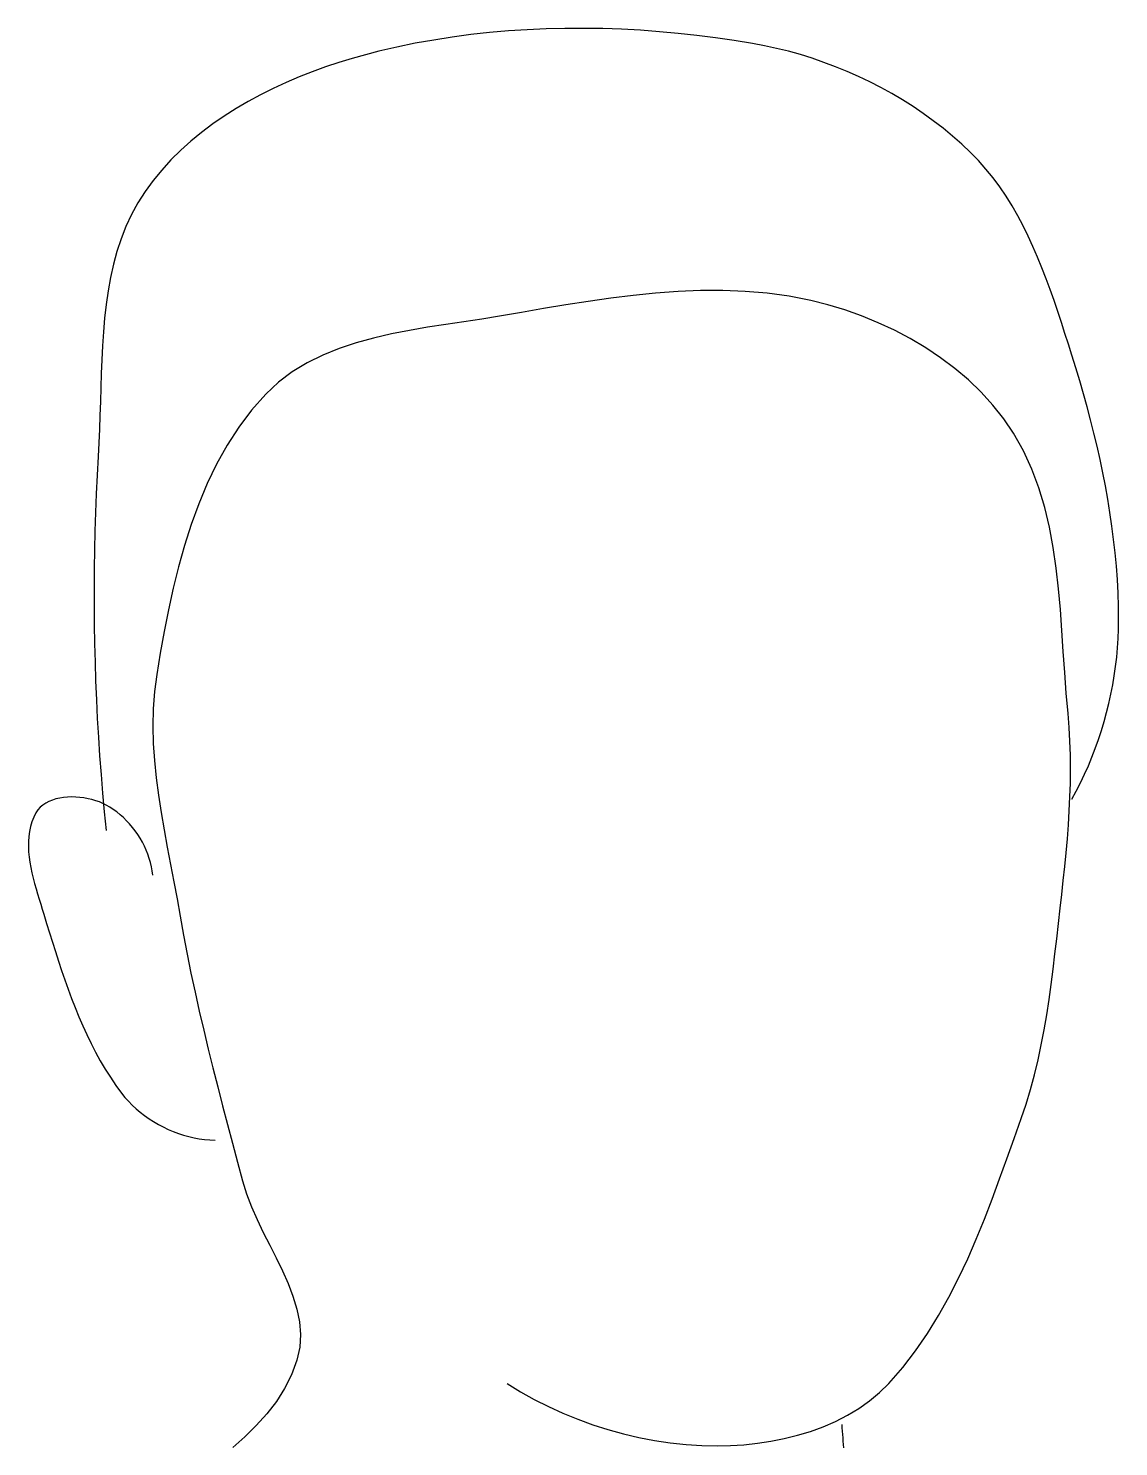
# Model space of a CAD drawing. Header units: inches. Extents: x 21 to 132, y 19 to 196.
# Drawn here: x 78.1192 to 78.329, y 49.0712 to 49.3442 of the extents above; entities that cross this region are included whole.
import ezdxf

# ---------------------------------------------------------------- set-up
doc = ezdxf.new("R2010")
doc.units = ezdxf.units.IN
doc.header["$MEASUREMENT"] = 0
doc.layers.add('fur', color=253, linetype='Continuous')

# ---------------------------------------------------------------- blocks, each defined once
blk = doc.blocks.new('dp5')
at = {"layer": 'fur', "linetype": 'Continuous'}
for p, q in [((1049.5839, 1661.5041), (1047.1249, 1661.1217)), ((1052.0544, 1661.8304), (1049.5839, 1661.5041)), ((1054.5342, 1662.1016), (1052.0544, 1661.8304)), ((1057.022, 1662.3187), (1054.5342, 1662.1016)), ((1059.5165, 1662.4827), (1057.022, 1662.3187)), ((1062.0157, 1662.5943), (1059.5165, 1662.4827)), ((1064.5182, 1662.6548), (1062.0157, 1662.5943)), ((1067.0226, 1662.6651), (1064.5182, 1662.6548)), ((1069.5271, 1662.6261), (1067.0226, 1662.6651)), ((1072.0302, 1662.5391), (1069.5271, 1662.6261)), ((1074.5303, 1662.4046), (1072.0302, 1662.5391)), ((1077.0259, 1662.2238), (1074.5303, 1662.4046)), ((1079.5154, 1661.9978), (1077.0259, 1662.2238)), ((1081.9972, 1661.7275), (1079.5154, 1661.9978)), ((1084.4698, 1661.4137), (1081.9972, 1661.7275)), ((1086.9313, 1661.0576), (1084.4698, 1661.4137)), ((1039.8304, 1659.6279), (1038.0713, 1659.178)), ((1042.2466, 1660.1845), (1039.8304, 1659.6279)), ((1044.6785, 1660.6821), (1042.2466, 1660.1845)), ((1047.1249, 1661.1217), (1044.6785, 1660.6821)), ((1089.3808, 1660.6603), (1086.9313, 1661.0576)), ((1090.9728, 1660.3632), (1089.3808, 1660.6603)), ((1092.562, 1660.0173), (1090.9728, 1660.3632)), ((1094.1463, 1659.6234), (1092.562, 1660.0173)), ((1095.7238, 1659.1819), (1094.1463, 1659.6234)), ((1032.7759, 1657.5516), (1031.0206, 1656.9146)), ((1034.5393, 1658.1407), (1032.7759, 1657.5516)), ((1036.306, 1658.6825), (1034.5393, 1658.1407)), ((1038.0713, 1659.178), (1036.306, 1658.6825)), ((1097.2922, 1658.6936), (1095.7238, 1659.1819)), ((1098.8492, 1658.1592), (1097.2922, 1658.6936)), ((1100.3931, 1657.5795), (1098.8492, 1658.1592)), ((1101.9213, 1656.9548), (1100.3931, 1657.5795)), ((1029.278, 1656.2287), (1027.5529, 1655.4932)), ((1031.0206, 1656.9146), (1029.278, 1656.2287)), ((1103.4321, 1656.2863), (1101.9213, 1656.9548)), ((1104.9232, 1655.574), (1103.4321, 1656.2863)), ((1024.1739, 1653.8698), (1022.5295, 1652.9806)), ((1025.8499, 1654.7071), (1024.1739, 1653.8698)), ((1027.5529, 1655.4932), (1025.8499, 1654.7071)), ((1106.3924, 1654.819), (1104.9232, 1655.574)), ((1107.8378, 1654.0217), (1106.3924, 1654.819)), ((1109.2571, 1653.1832), (1107.8378, 1654.0217)), ((1020.9213, 1652.0383), (1019.3541, 1651.0427)), ((1022.5295, 1652.9806), (1020.9213, 1652.0383)), ((1110.6482, 1652.3038), (1109.2571, 1653.1832)), ((1112.009, 1651.3844), (1110.6482, 1652.3038)), ((1019.3541, 1651.0427), (1017.8329, 1649.9923)), ((1113.3376, 1650.4254), (1112.009, 1651.3844)), ((1114.6315, 1649.4275), (1113.3376, 1650.4254)), ((1016.3621, 1648.8866), (1014.9464, 1647.725)), ((1017.8329, 1649.9923), (1016.3621, 1648.8866)), ((1115.8889, 1648.3916), (1114.6315, 1649.4275)), ((1117.1073, 1647.3183), (1115.8889, 1648.3916)), ((1013.5906, 1646.5064), (1012.2996, 1645.23)), ((1014.9464, 1647.725), (1013.5906, 1646.5064)), ((1118.2852, 1646.208), (1117.1073, 1647.3183)), ((1012.2996, 1645.23), (1011.0779, 1643.895)), ((1119.3302, 1645.1357), (1118.2852, 1646.208)), ((1120.3192, 1644.0167), (1119.3302, 1645.1357)), ((1009.9302, 1642.501), (1008.8615, 1641.0465)), ((1011.0779, 1643.895), (1009.9302, 1642.501)), ((1121.255, 1642.8537), (1120.3192, 1644.0167)), ((1122.1402, 1641.6499), (1121.255, 1642.8537)), ((1008.8615, 1641.0465), (1007.9062, 1639.5542)), ((1122.9779, 1640.4084), (1122.1402, 1641.6499)), ((1007.9062, 1639.5542), (1007.0643, 1638.0105)), ((1123.7705, 1639.1326), (1122.9779, 1640.4084)), ((1124.5211, 1637.8251), (1123.7705, 1639.1326)), ((1007.0643, 1638.0105), (1006.3281, 1636.4191)), ((1125.2322, 1636.4894), (1124.5211, 1637.8251)), ((1006.3281, 1636.4191), (1005.6899, 1634.7839)), ((1125.9068, 1635.1281), (1125.2322, 1636.4894)), ((1126.5476, 1633.7448), (1125.9068, 1635.1281)), ((1005.1424, 1633.1093), (1004.678, 1631.399)), ((1005.6899, 1634.7839), (1005.1424, 1633.1093)), ((1127.1572, 1632.3424), (1126.5476, 1633.7448)), ((1004.678, 1631.399), (1004.2892, 1629.657)), ((1127.7387, 1630.9237), (1127.1572, 1632.3424)), ((1004.2892, 1629.657), (1003.9681, 1627.8875)), ((1128.2945, 1629.4922), (1127.7387, 1630.9237)), ((1128.8278, 1628.0509), (1128.2945, 1629.4922)), ((1003.9681, 1627.8875), (1003.7075, 1626.0943)), ((1076.5314, 1627.5806), (1073.5543, 1627.2818)), ((1079.5062, 1627.7972), (1076.5314, 1627.5806)), ((1082.4756, 1627.9175), (1079.5062, 1627.7972)), ((1085.4361, 1627.9282), (1082.4756, 1627.9175)), ((1088.3844, 1627.8147), (1085.4361, 1627.9282)), ((1091.3173, 1627.5639), (1088.3844, 1627.8147)), ((1094.2312, 1627.1617), (1091.3173, 1627.5639)), ((1129.341, 1626.6027), (1128.8278, 1628.0509)), ((1003.7075, 1626.0943), (1003.4999, 1624.2814)), ((1064.6428, 1626.0283), (1061.6902, 1625.5377)), ((1067.6067, 1626.4916), (1064.6428, 1626.0283)), ((1070.5783, 1626.914), (1067.6067, 1626.4916)), ((1073.5543, 1627.2818), (1070.5783, 1626.914)), ((1097.1231, 1626.5944), (1094.2312, 1627.1617)), ((1099.3599, 1626.0298), (1097.1231, 1626.5944)), ((1101.5953, 1625.3526), (1099.3599, 1626.0298)), ((1129.8371, 1625.1509), (1129.341, 1626.6027)), ((1003.4999, 1624.2814), (1003.3374, 1622.4529)), ((1051.1335, 1623.7916), (1048.7321, 1623.4323)), ((1053.505, 1624.1513), (1051.1335, 1623.7916)), ((1055.8312, 1624.5298), (1053.505, 1624.1513)), ((1058.7518, 1625.0336), (1055.8312, 1624.5298)), ((1061.6902, 1625.5377), (1058.7518, 1625.0336)), ((1103.8174, 1624.5643), (1101.5953, 1625.3526)), ((1106.0141, 1623.6665), (1103.8174, 1624.5643)), ((1130.3187, 1623.6983), (1129.8371, 1625.1509)), ((1130.7888, 1622.2484), (1130.3187, 1623.6983)), ((1003.3374, 1622.4529), (1003.2127, 1620.6125)), ((1041.5078, 1622.1708), (1039.1453, 1621.6275)), ((1043.9037, 1622.6404), (1041.5078, 1622.1708)), ((1046.3171, 1623.0547), (1043.9037, 1622.6404)), ((1048.7321, 1623.4323), (1046.3171, 1623.0547)), ((1108.1736, 1622.6612), (1106.0141, 1623.6665)), ((1110.2839, 1621.5498), (1108.1736, 1622.6612)), ((1131.2499, 1620.804), (1130.7888, 1622.2484)), ((1003.2127, 1620.6125), (1003.1181, 1618.7645)), ((1034.5832, 1620.2457), (1032.415, 1619.3704)), ((1036.8319, 1620.9922), (1034.5832, 1620.2457)), ((1039.1453, 1621.6275), (1036.8319, 1620.9922)), ((1112.3331, 1620.3343), (1110.2839, 1621.5498)), ((1114.3092, 1619.0161), (1112.3331, 1620.3343)), ((1131.705, 1619.3683), (1131.2499, 1620.804)), ((1003.1181, 1618.7645), (1003.0464, 1616.9128)), ((1030.3431, 1618.3473), (1028.3831, 1617.158)), ((1032.415, 1619.3704), (1030.3431, 1618.3473)), ((1116.2003, 1617.5968), (1114.3092, 1619.0161)), ((1132.2354, 1617.6653), (1131.705, 1619.3683)), ((1003.0464, 1616.9128), (1002.9896, 1615.0616)), ((1028.3831, 1617.158), (1026.5509, 1615.784)), ((1117.9944, 1616.0784), (1116.2003, 1617.5968)), ((1132.7499, 1615.9541), (1132.2354, 1617.6653)), ((1002.9896, 1615.0616), (1002.9403, 1613.2144)), ((1026.5509, 1615.784), (1024.8622, 1614.2068)), ((1119.6797, 1614.4621), (1117.9944, 1616.0784)), ((1121.2442, 1612.7501), (1119.6797, 1614.4621)), ((1133.2473, 1614.2354), (1132.7499, 1615.9541)), ((1002.9403, 1613.2144), (1002.891, 1611.3754)), ((1024.8622, 1614.2068), (1022.9846, 1612.0768)), ((1122.6759, 1610.9439), (1121.2442, 1612.7501)), ((1133.7264, 1612.5094), (1133.2473, 1614.2354)), ((1134.1858, 1610.7768), (1133.7264, 1612.5094)), ((1002.891, 1611.3754), (1002.8342, 1609.5488)), ((1022.9846, 1612.0768), (1021.2819, 1609.8122)), ((1123.9628, 1609.0453), (1122.6759, 1610.9439)), ((1134.6245, 1609.0376), (1134.1858, 1610.7768)), ((1002.8342, 1609.5488), (1002.7622, 1607.7385)), ((1021.2819, 1609.8122), (1019.7427, 1607.4265)), ((1125.2831, 1606.7027), (1123.9628, 1609.0453)), ((1135.0412, 1607.2928), (1134.6245, 1609.0376)), ((1002.7622, 1607.7385), (1002.6676, 1605.9485)), ((1019.7427, 1607.4265), (1018.356, 1604.9332)), ((1135.4346, 1605.5425), (1135.0412, 1607.2928)), ((1002.6676, 1605.9485), (1002.527, 1603.474)), ((1018.356, 1604.9332), (1017.1105, 1602.3456)), ((1126.3986, 1604.2726), (1125.2831, 1606.7027)), ((1135.8036, 1603.7872), (1135.4346, 1605.5425)), ((1002.527, 1603.474), (1002.4065, 1600.9977)), ((1127.3296, 1601.7651), (1126.3986, 1604.2726)), ((1136.1467, 1602.027), (1135.8036, 1603.7872)), ((1017.1105, 1602.3456), (1015.995, 1599.6774)), ((1128.0964, 1599.1898), (1127.3296, 1601.7651)), ((1136.4632, 1600.263), (1136.1467, 1602.027)), ((1002.4065, 1600.9977), (1002.3064, 1598.5198)), ((1015.995, 1599.6774), (1014.9983, 1596.942)), ((1136.7514, 1598.495), (1136.4632, 1600.263)), ((1002.3064, 1598.5198), (1002.2265, 1596.0406)), ((1128.7192, 1596.5567), (1128.0964, 1599.1898)), ((1137.0104, 1596.7238), (1136.7514, 1598.495)), ((1002.2265, 1596.0406), (1002.1669, 1593.5606)), ((1014.9983, 1596.942), (1014.1094, 1594.1528)), ((1129.2183, 1593.8755), (1128.7192, 1596.5567)), ((1137.2388, 1594.9499), (1137.0104, 1596.7238)), ((1014.1094, 1594.1528), (1013.3169, 1591.3235)), ((1129.614, 1591.1562), (1129.2183, 1593.8755)), ((1137.4353, 1593.1735), (1137.2388, 1594.9499)), ((1002.1669, 1593.5606), (1002.1275, 1591.0794)), ((1137.5989, 1591.3949), (1137.4353, 1593.1735)), ((1002.1275, 1591.0794), (1002.1084, 1588.5979)), ((1013.3169, 1591.3235), (1012.6097, 1588.4672)), ((1129.9265, 1588.4089), (1129.614, 1591.1562)), ((1137.7282, 1589.6151), (1137.5989, 1591.3949)), ((1002.1084, 1588.5979), (1002.1095, 1586.116)), ((1012.6097, 1588.4672), (1011.9766, 1585.5977)), ((1130.1761, 1585.6428), (1129.9265, 1588.4089)), ((1137.8222, 1587.8339), (1137.7282, 1589.6151)), ((1002.1095, 1586.116), (1002.1309, 1583.6341)), ((1137.8794, 1586.0522), (1137.8222, 1587.8339)), ((1011.9766, 1585.5977), (1011.4065, 1582.7282)), ((1130.383, 1582.8686), (1130.1761, 1585.6428)), ((1137.8988, 1584.2701), (1137.8794, 1586.0522)), ((1137.8824, 1583.0414), (1137.8988, 1584.2701)), ((1002.1309, 1583.6341), (1002.1725, 1581.1521)), ((1011.4065, 1582.7282), (1010.8881, 1579.8727)), ((1130.5675, 1580.0952), (1130.383, 1582.8686)), ((1137.8332, 1581.8105), (1137.8824, 1583.0414)), ((1002.1725, 1581.1521), (1002.2343, 1578.6708)), ((1137.6382, 1579.3452), (1137.7518, 1580.578)), ((1137.7518, 1580.578), (1137.8332, 1581.8105)), ((1002.2343, 1578.6708), (1002.3164, 1576.1901)), ((1010.8881, 1579.8727), (1010.41, 1577.0441)), ((1130.7498, 1577.3333), (1130.5675, 1580.0952)), ((1137.4929, 1578.1134), (1137.6382, 1579.3452)), ((1010.41, 1577.0441), (1010.1089, 1574.7737)), ((1130.9502, 1574.5927), (1130.7498, 1577.3333)), ((1137.1082, 1575.6569), (1137.316, 1576.8836)), ((1137.316, 1576.8836), (1137.4929, 1578.1134)), ((1002.3164, 1576.1901), (1002.4186, 1573.7102)), ((1136.8693, 1574.4347), (1137.1082, 1575.6569)), ((1002.4186, 1573.7102), (1002.541, 1571.2317)), ((1010.1089, 1574.7737), (1009.941, 1572.496)), ((1131.1889, 1571.8826), (1130.9502, 1574.5927)), ((1136.3002, 1572.0079), (1136.5999, 1573.2179)), ((1136.5999, 1573.2179), (1136.8693, 1574.4347)), ((1002.541, 1571.2317), (1002.6837, 1568.7542)), ((1009.941, 1572.496), (1009.8931, 1570.2121)), ((1131.3437, 1570.0448), (1131.1889, 1571.8826)), ((1135.9706, 1570.8056), (1136.3002, 1572.0079)), ((1009.8931, 1570.2121), (1009.9519, 1567.9235)), ((1131.449, 1568.2039), (1131.3437, 1570.0448)), ((1135.2226, 1568.4291), (1135.6113, 1569.6122)), ((1135.6113, 1569.6122), (1135.9706, 1570.8056)), ((1002.6837, 1568.7542), (1002.8466, 1566.2787)), ((1009.9519, 1567.9235), (1010.1043, 1565.6309)), ((1131.5083, 1566.3607), (1131.449, 1568.2039)), ((1134.8048, 1567.2572), (1135.2226, 1568.4291)), ((1002.8466, 1566.2787), (1003.0296, 1563.8051)), ((1010.1043, 1565.6309), (1010.3369, 1563.3361)), ((1131.5255, 1564.5153), (1131.5083, 1566.3607)), ((1133.8835, 1564.952), (1134.3584, 1566.0978)), ((1134.3584, 1566.0978), (1134.8048, 1567.2572)), ((1003.0296, 1563.8051), (1003.2328, 1561.3335)), ((1131.504, 1562.6685), (1131.5255, 1564.5153)), ((1132.8493, 1562.7055), (1133.3802, 1563.8207)), ((1133.3802, 1563.8207), (1133.8835, 1564.952)), ((1010.3369, 1563.3361), (1010.6367, 1561.0402)), ((1131.4472, 1560.8208), (1131.504, 1562.6685)), ((1132.2908, 1561.6073), (1132.8493, 1562.7055)), ((995.7052, 1560.0079), (995.31867, 1559.7472)), ((996.12669, 1560.2296), (995.7052, 1560.0079)), ((996.57836, 1560.4139), (996.12669, 1560.2296)), ((997.05603, 1560.5621), (996.57836, 1560.4139)), ((997.55562, 1560.6751), (997.05603, 1560.5621)), ((998.07286, 1560.7546), (997.55562, 1560.6751)), ((998.60341, 1560.8012), (998.07286, 1560.7546)), ((999.14286, 1560.8168), (998.60341, 1560.8012)), ((999.68728, 1560.8023), (999.14286, 1560.8168)), ((1000.2319, 1560.7588), (999.68728, 1560.8023)), ((1000.7729, 1560.688), (1000.2319, 1560.7588)), ((1001.3058, 1560.5909), (1000.7729, 1560.688)), ((1001.8265, 1560.4684), (1001.3058, 1560.5909)), ((1002.3304, 1560.3223), (1001.8265, 1560.4684)), ((1002.8135, 1560.1536), (1002.3304, 1560.3223)), ((1003.2715, 1559.9634), (1002.8135, 1560.1536)), ((1003.2328, 1561.3335), (1003.4564, 1558.8644)), ((1003.7, 1559.7531), (1003.2715, 1559.9634)), ((1010.6367, 1561.0402), (1010.9906, 1558.7442)), ((1131.3589, 1558.973), (1131.4472, 1560.8208)), ((1131.705, 1560.5273), (1132.2908, 1561.6073)), ((994.10612, 1558.1267), (993.86193, 1557.5142)), ((994.40936, 1558.7207), (994.10612, 1558.1267)), ((994.66637, 1559.1048), (994.40936, 1558.7207)), ((994.97088, 1559.4467), (994.66637, 1559.1048)), ((995.31867, 1559.7472), (994.97088, 1559.4467)), ((1003.4564, 1558.8644), (1003.6999, 1556.3982)), ((1004.187, 1559.475), (1003.7, 1559.7531)), ((1004.6619, 1559.1673), (1004.187, 1559.475)), ((1005.1237, 1558.8317), (1004.6619, 1559.1673)), ((1005.5713, 1558.4699), (1005.1237, 1558.8317)), ((1006.0036, 1558.0835), (1005.5713, 1558.4699)), ((1006.4194, 1557.6742), (1006.0036, 1558.0835)), ((1010.9906, 1558.7442), (1011.3851, 1556.4497)), ((1131.2426, 1557.1253), (1131.3589, 1558.973)), ((993.53606, 1556.2411), (993.44717, 1555.5839)), ((993.67315, 1556.8851), (993.53606, 1556.2411)), ((993.86193, 1557.5142), (993.67315, 1556.8851)), ((1006.8175, 1557.2435), (1006.4194, 1557.6742)), ((1007.1971, 1556.7931), (1006.8175, 1557.2435)), ((1007.557, 1556.3249), (1007.1971, 1556.7931)), ((1007.8959, 1555.8404), (1007.557, 1556.3249)), ((1011.3851, 1556.4497), (1011.8073, 1554.1581)), ((1131.1018, 1555.2783), (1131.2426, 1557.1253)), ((993.40297, 1554.9152), (993.39954, 1554.2366)), ((993.39954, 1554.2366), (993.43351, 1553.5498)), ((993.44717, 1555.5839), (993.40297, 1554.9152)), ((1008.2128, 1555.341), (1007.8959, 1555.8404)), ((1008.5066, 1554.8288), (1008.2128, 1555.341)), ((1008.7763, 1554.3052), (1008.5066, 1554.8288)), ((1009.0207, 1553.772), (1008.7763, 1554.3052)), ((1130.9403, 1553.4328), (1131.1018, 1555.2783)), ((993.43351, 1553.5498), (993.50132, 1552.8568)), ((993.50132, 1552.8568), (993.59911, 1552.1591)), ((1009.2386, 1553.2308), (1009.0207, 1553.772)), ((1009.4291, 1552.6833), (1009.2386, 1553.2308)), ((1009.5909, 1552.1308), (1009.4291, 1552.6833)), ((1011.8073, 1554.1581), (1012.2436, 1551.8705)), ((1130.7614, 1551.5891), (1130.9403, 1553.4328)), ((993.59911, 1552.1591), (993.72351, 1551.4584)), ((993.72351, 1551.4584), (993.87083, 1550.7564)), ((993.87083, 1550.7564), (994.03747, 1550.0548)), ((1009.7231, 1551.5756), (1009.5909, 1552.1308)), ((1009.8245, 1551.0187), (1009.7231, 1551.5756)), ((1009.8938, 1550.4623), (1009.8245, 1551.0187)), ((1012.2436, 1551.8705), (1012.6812, 1549.5877)), ((1130.5687, 1549.748), (1130.7614, 1551.5891)), ((994.03747, 1550.0548), (994.21981, 1549.3556)), ((994.21981, 1549.3556), (994.41427, 1548.66)), ((994.41427, 1548.66), (994.6172, 1547.9701)), ((1012.6812, 1549.5877), (1013.1067, 1547.3114)), ((1130.366, 1547.9099), (1130.5687, 1549.748)), ((994.6172, 1547.9701), (994.82497, 1547.2877)), ((994.82497, 1547.2877), (995.03406, 1546.614)), ((1013.1067, 1547.3114), (1013.5069, 1545.0428)), ((1130.1567, 1546.0752), (1130.366, 1547.9099)), ((995.03406, 1546.614), (995.24078, 1545.9513)), ((995.24078, 1545.9513), (995.44168, 1545.3008)), ((995.44168, 1545.3008), (995.82071, 1544.0604)), ((1013.5069, 1545.0428), (1013.9543, 1542.5069)), ((1129.927, 1544.0608), (1130.1567, 1546.0752)), ((995.82071, 1544.0604), (996.20269, 1542.8162)), ((1129.698, 1542.042), (1129.927, 1544.0608)), ((996.20269, 1542.8162), (996.58943, 1541.5696)), ((996.58943, 1541.5696), (996.98283, 1540.3225)), ((1013.9543, 1542.5069), (1014.4354, 1539.9771)), ((1129.4643, 1540.021), (1129.698, 1542.042)), ((996.98283, 1540.3225), (997.38505, 1539.0759)), ((1014.4354, 1539.9771), (1014.9469, 1537.4535)), ((1129.2204, 1537.9994), (1129.4643, 1540.021)), ((997.38505, 1539.0759), (997.79771, 1537.8322)), ((997.79771, 1537.8322), (998.22297, 1536.5922)), ((1014.9469, 1537.4535), (1015.486, 1534.9354)), ((1128.9608, 1535.9794), (1129.2204, 1537.9994)), ((998.22297, 1536.5922), (998.6626, 1535.3579)), ((1128.6798, 1533.9631), (1128.9608, 1535.9794)), ((998.6626, 1535.3579), (999.11862, 1534.131)), ((999.11862, 1534.131), (999.59292, 1532.9127)), ((1015.486, 1534.9354), (1016.0502, 1532.4221)), ((1128.3719, 1531.9522), (1128.6798, 1533.9631)), ((999.59292, 1532.9127), (1000.0874, 1531.7047)), ((1000.0874, 1531.7047), (1000.604, 1530.5086)), ((1016.0502, 1532.4221), (1016.6362, 1529.9133)), ((1128.0314, 1529.9492), (1128.3719, 1531.9522)), ((1000.604, 1530.5086), (1001.1446, 1529.3262)), ((1016.6362, 1529.9133), (1017.2411, 1527.4085)), ((1127.6529, 1527.9556), (1128.0314, 1529.9492)), ((1001.1446, 1529.3262), (1001.7112, 1528.1586)), ((1001.7112, 1528.1586), (1002.3058, 1527.0078)), ((1127.2309, 1525.9736), (1127.6529, 1527.9556)), ((1002.3058, 1527.0078), (1002.9302, 1525.875)), ((1017.2411, 1527.4085), (1017.8622, 1524.9072)), ((1126.7595, 1524.0055), (1127.2309, 1525.9736)), ((1002.9302, 1525.875), (1003.5864, 1524.7622)), ((1003.5864, 1524.7622), (1004.2761, 1523.6707)), ((1017.8622, 1524.9072), (1018.4966, 1522.4087)), ((1004.2761, 1523.6707), (1005.0016, 1522.6022)), ((1005.0016, 1522.6022), (1005.7646, 1521.558)), ((1018.4966, 1522.4087), (1019.1413, 1519.9128)), ((1126.2335, 1522.0531), (1126.7595, 1524.0055)), ((1005.7646, 1521.558), (1006.1993, 1521.0153)), ((1006.1993, 1521.0153), (1006.6649, 1520.4914)), ((1006.6649, 1520.4914), (1007.1594, 1519.9874)), ((1125.6473, 1520.1181), (1126.2335, 1522.0531)), ((1007.1594, 1519.9874), (1007.6812, 1519.5039)), ((1007.6812, 1519.5039), (1008.2281, 1519.0421)), ((1008.2281, 1519.0421), (1008.7983, 1518.6031)), ((1008.7983, 1518.6031), (1009.3899, 1518.1874)), ((1019.1413, 1519.9128), (1019.7933, 1517.4192)), ((1124.9951, 1518.2029), (1125.6473, 1520.1181)), ((1009.3899, 1518.1874), (1010.0008, 1517.7961)), ((1010.0008, 1517.7961), (1010.6293, 1517.4304)), ((1010.6293, 1517.4304), (1011.2736, 1517.0914)), ((1011.2736, 1517.0914), (1011.9314, 1516.7795)), ((1011.9314, 1516.7795), (1012.601, 1516.4961)), ((1019.7933, 1517.4192), (1020.4499, 1514.9267)), ((1124.0458, 1515.5542), (1124.9951, 1518.2029)), ((1012.601, 1516.4961), (1013.2805, 1516.2418)), ((1013.2805, 1516.2418), (1013.9679, 1516.018)), ((1013.9679, 1516.018), (1014.6613, 1515.8255)), ((1014.6613, 1515.8255), (1015.359, 1515.6649)), ((1015.359, 1515.6649), (1016.0588, 1515.5376)), ((1016.0588, 1515.5376), (1016.7588, 1515.4445)), ((1016.7588, 1515.4445), (1017.4573, 1515.3863)), ((1017.4573, 1515.3863), (1018.1522, 1515.3643)), ((1020.4499, 1514.9267), (1021.1083, 1512.4354)), ((1123.0928, 1512.8875), (1124.0458, 1515.5542)), ((1122.1252, 1510.2129), (1123.0928, 1512.8875)), ((1021.1083, 1512.4354), (1021.7652, 1509.9447)), ((1021.7652, 1509.9447), (1022.2936, 1508.2329)), ((1121.1324, 1507.5406), (1122.1252, 1510.2129)), ((1022.2936, 1508.2329), (1022.9542, 1506.5259)), ((1120.1033, 1504.88), (1121.1324, 1507.5406)), ((1022.9542, 1506.5259), (1023.7132, 1504.8233)), ((1023.7132, 1504.8233), (1024.5374, 1503.1242)), ((1119.0275, 1502.2413), (1120.1033, 1504.88)), ((1024.5374, 1503.1242), (1025.3932, 1501.428)), ((1117.8941, 1499.6341), (1119.0275, 1502.2413)), ((1025.3932, 1501.428), (1026.247, 1499.7344)), ((1026.247, 1499.7344), (1027.0656, 1498.0425)), ((1027.0656, 1498.0425), (1027.8154, 1496.3521)), ((1116.6925, 1497.0689), (1117.8941, 1499.6341)), ((1027.8154, 1496.3521), (1028.4626, 1494.6621)), ((1115.4118, 1494.5549), (1116.6925, 1497.0689)), ((1028.4626, 1494.6621), (1028.974, 1492.9724)), ((1114.0412, 1492.1025), (1115.4118, 1494.5549)), ((1028.974, 1492.9724), (1029.3162, 1491.282)), ((1029.3162, 1491.282), (1029.4554, 1489.5904)), ((1112.5702, 1489.7214), (1114.0412, 1492.1025)), ((1029.4554, 1489.5904), (1029.3583, 1487.8972)), ((1110.9879, 1487.4214), (1112.5702, 1489.7214)), ((1029.3583, 1487.8972), (1028.9913, 1486.2017)), ((1109.2833, 1485.2126), (1110.9879, 1487.4214)), ((1028.9913, 1486.2017), (1028.2791, 1484.2645)), ((1107.4461, 1483.1049), (1109.2833, 1485.2126)), ((1028.2791, 1484.2645), (1027.3637, 1482.4387)), ((1056.8634, 1483.1049), (1058.6334, 1482.0092)), ((1106.2168, 1481.8937), (1107.4461, 1483.1049)), ((1027.3637, 1482.4387), (1026.2667, 1480.7144)), ((1058.6334, 1482.0092), (1060.4575, 1480.9853)), ((1060.4575, 1480.9853), (1062.3305, 1480.0348)), ((1104.8849, 1480.7888), (1106.2168, 1481.8937)), ((1025.0094, 1479.0811), (1023.6134, 1477.5292)), ((1026.2667, 1480.7144), (1025.0094, 1479.0811)), ((1062.3305, 1480.0348), (1064.2476, 1479.159)), ((1064.2476, 1479.159), (1066.2038, 1478.3597)), ((1101.9558, 1478.8862), (1103.4611, 1479.7871)), ((1103.4611, 1479.7871), (1104.8849, 1480.7888)), ((1023.6134, 1477.5292), (1022.1, 1476.0485)), ((1066.2038, 1478.3597), (1068.1939, 1477.6384)), ((1068.1939, 1477.6384), (1070.213, 1476.9962)), ((1097.056, 1476.7622), (1098.7427, 1477.3763)), ((1098.7427, 1477.3763), (1100.3795, 1478.0835)), ((1100.3795, 1478.0835), (1101.9558, 1478.8862)), ((1101.279, 1477.2422), (1101.2522, 1477.6853)), ((1101.3074, 1476.7991), (1101.279, 1477.2422)), ((1022.1, 1476.0485), (1020.4909, 1474.6288)), ((1070.213, 1476.9962), (1072.2559, 1476.4347)), ((1072.2559, 1476.4347), (1074.318, 1475.9557)), ((1074.318, 1475.9557), (1076.3937, 1475.5602)), ((1076.3937, 1475.5602), (1078.4785, 1475.2503)), ((1078.4785, 1475.2503), (1080.5669, 1475.0268)), ((1090.0206, 1475.1827), (1091.8019, 1475.4512)), ((1091.8019, 1475.4512), (1093.575, 1475.8021)), ((1093.575, 1475.8021), (1095.33, 1476.2382)), ((1095.33, 1476.2382), (1097.056, 1476.7622)), ((1101.3373, 1476.3559), (1101.3074, 1476.7991)), ((1101.3686, 1475.9132), (1101.3373, 1476.3559)), ((1101.4017, 1475.4705), (1101.3686, 1475.9132)), ((1101.4362, 1475.0278), (1101.4017, 1475.4705)), ((1080.5669, 1475.0268), (1082.6543, 1474.8919)), ((1082.6543, 1474.8919), (1084.7354, 1474.8465)), ((1084.7354, 1474.8465), (1086.4769, 1474.8829)), ((1086.4769, 1474.8829), (1088.2422, 1474.9942)), ((1088.2422, 1474.9942), (1090.0206, 1475.1827)), ((1101.4723, 1474.5851), (1101.4362, 1475.0278))]:
    blk.add_line(p, q, dxfattribs=at)

msp = doc.modelspace()

# ---------------------------------------------------------------- block references
at = {"layer": 'fur', "xscale": 0.001452497584512251, "yscale": 0.001452497584512251, "zscale": 0.001452497584512251}
msp.add_blockref('dp5', (76.67624, 46.92919), dxfattribs=at)

doc.saveas('drawing.dxf')
